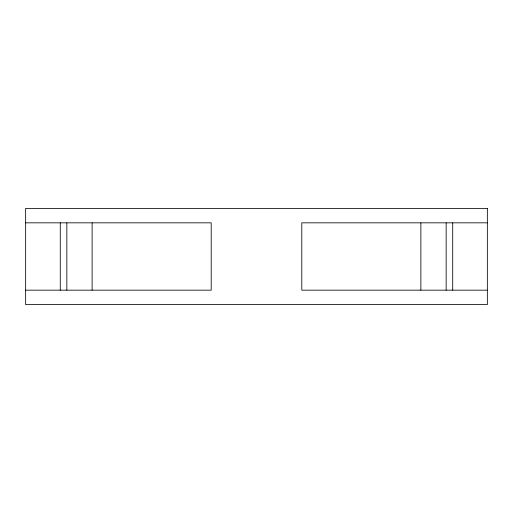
<?xml version="1.0" encoding="UTF-8"?>
<svg xmlns="http://www.w3.org/2000/svg" width="513" height="513" viewBox="0 0 513 513"><rect width="100%" height="100%" fill="white"/><g stroke="black" fill="none" stroke-linecap="round" stroke-linejoin="round"><path stroke-width="0.77" d="M25.65 222.834L211.202 222.834L211.202 290.166L25.65 290.166M487.35 222.834L301.798 222.834L301.798 290.166L487.35 290.166M452.722 222.834L452.722 290.166M446.156 222.834L446.156 290.166M420.872 222.834L420.872 290.166M92.128 222.834L92.128 290.166M66.844 222.834L66.844 290.166M60.277 222.834L60.277 290.166M487.35 208.406L25.65 208.406L25.65 304.594L487.35 304.594L487.35 208.406"/></g></svg>
